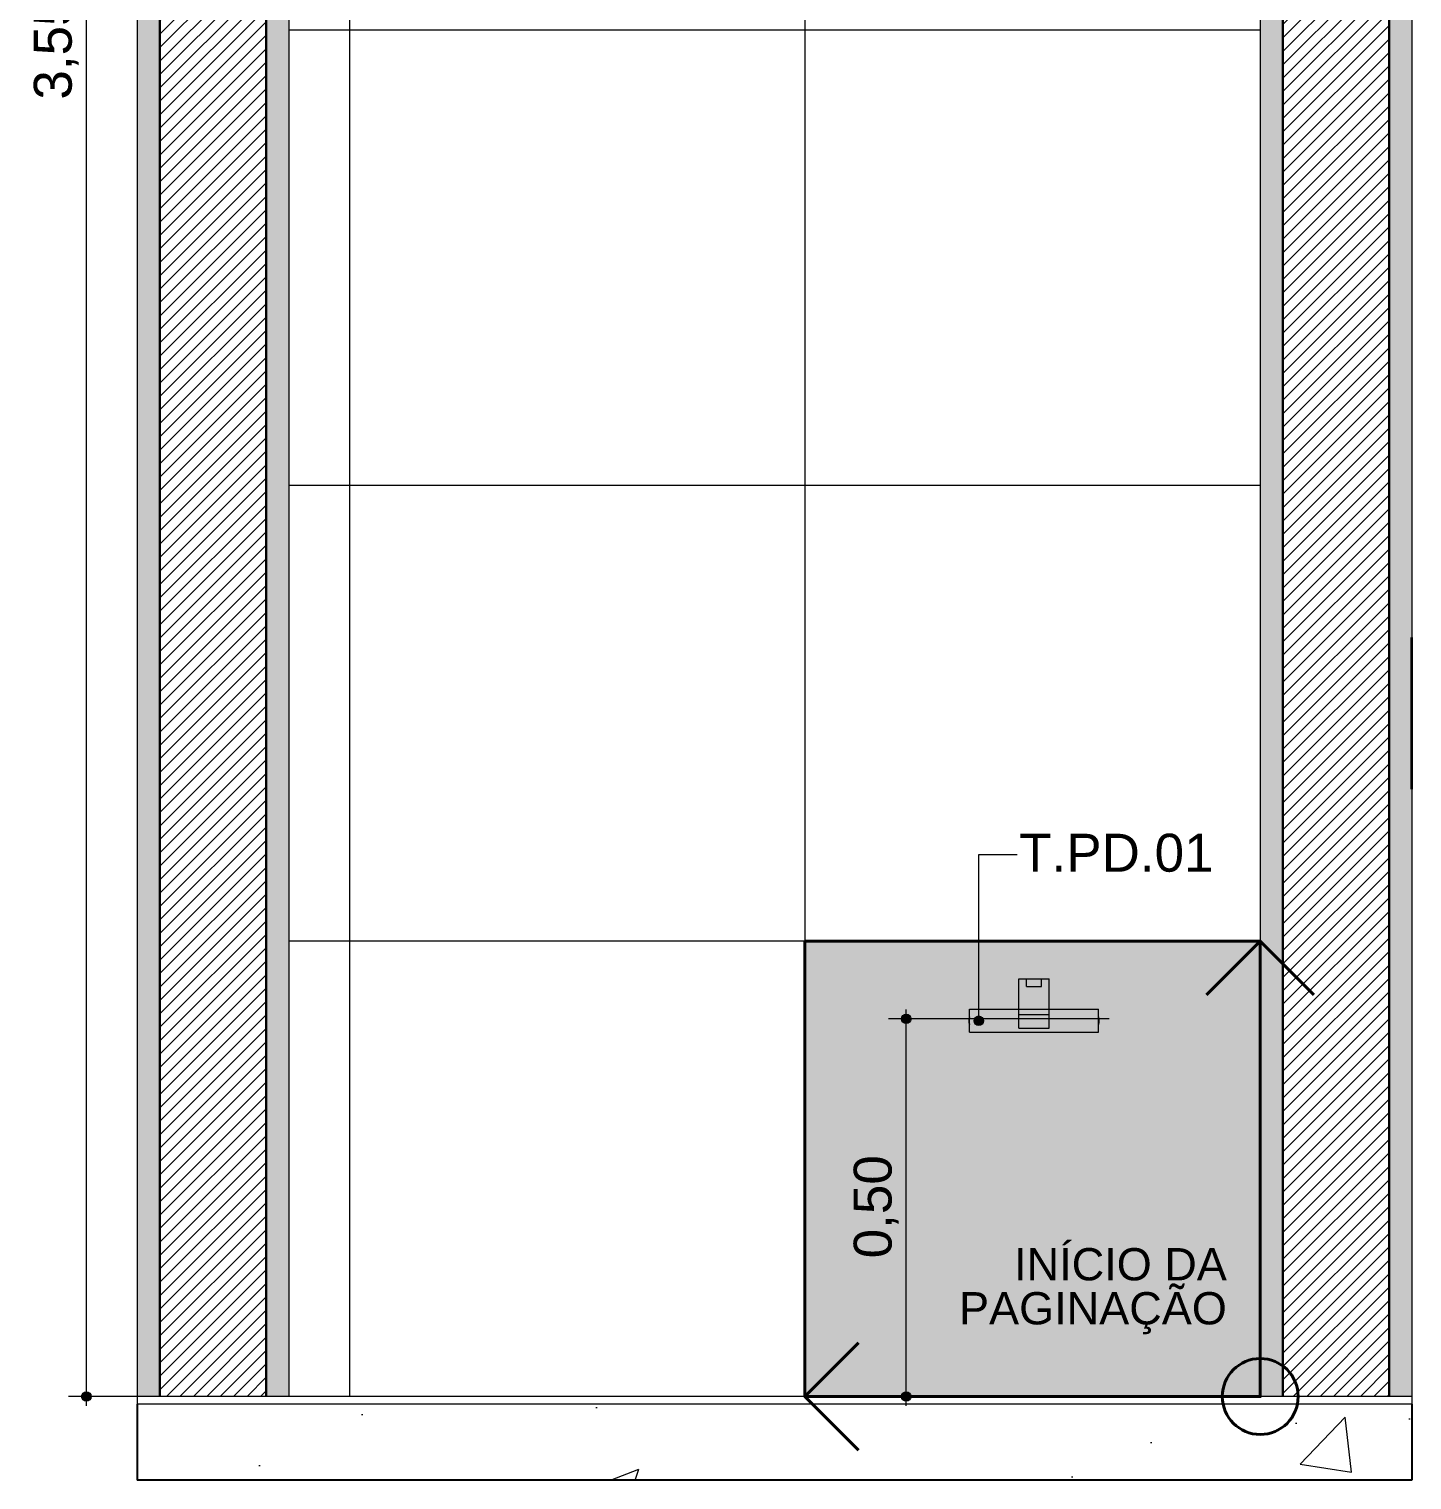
# Model space of a CAD drawing. Header units: metres. Extents: x -1.4 to 64, y -2.2 to 1.7.
# Drawn here: x 37.717 to 39.539, y -2.152 to -0.241 of the extents above; entities that cross this region are included whole.
import ezdxf

# ---------------------------------------------------------------- set-up
doc = ezdxf.new("R2010")
doc.units = ezdxf.units.M
doc.header["$MEASUREMENT"] = 0
for name, color, linetype, lineweight, true_color in [('0_Caneta_No__25', 7, 'Continuous', 13, 0x982312), ('LAJES.EST_Caneta_No__254', 7, 'Continuous', 0, 0xd1c9ad), ('LAJES.EST_Caneta_No__97', 7, 'Continuous', 13, 0x6b6b6b), ('LOUCAS-METAIS.ARQ_Caneta_No__13', 7, 'Continuous', 0, 0xaaaaaa), ('NOTAS-EXECUTIVO.ARQ_Caneta_No__12', 7, 'Continuous', 0, 0x030303), ('NOTAS-EXECUTIVO.ARQ_Caneta_No__24', 7, 'Continuous', 40, 0x851f10), ('PAREDE CONSTRUIR_Caneta_No__97', 7, 'Continuous', 13, 0x6b6b6b)]:
    doc.layers.add(name, color=color, linetype=linetype, lineweight=lineweight, true_color=true_color)
for name, color, linetype, lineweight in [('LAJES.EST_Caneta_No__4', 7, 'Continuous', 25), ('LAJES.EST_Caneta_No__7', 7, 'Continuous', 13), ('LOUCAS-METAIS.ARQ_Caneta_No__2', 7, 'Continuous', 35), ('NOTAS-EXECUTIVO.ARQ_Caneta_No__1', 7, 'Continuous', 40), ('NOTAS-LAYOUT.EXEC_Caneta_No__241', 7, 'Continuous', 13), ('NOTAS-LAYOUT.EXEC_Caneta_No__5', 7, 'Continuous', 20), ('PAREDE CONSTRUIR_Caneta_No__241', 7, 'Continuous', 13), ('PAREDE CONSTRUIR_Caneta_No__3', 7, 'Continuous', 30)]:
    doc.layers.add(name, color=color, linetype=linetype, lineweight=lineweight)
doc.layers.add('NOTAS-LAYOUT.EXEC', color=7, linetype='Continuous')
doc.layers.add('PAREDE CONSTRUIR', color=7, linetype='Continuous')
doc.styles.add('GENERATED_STYLE_1', font='arial.ttf')
doc.dimstyles.new('GENERATED_STYLE__1', dxfattribs={"dimtxt": 0.05, "dimasz": 0.02375, "dimexe": 0.18, "dimexo": 0.267183, "dimgap": 0, "dimtad": 1, "dimzin": 0, "dimdsep": 46, "dimtxsty": 'GENERATED_STYLE_1', "dimblk": 'ARROWHEAD_11', "dimblk1": 'ARROWHEAD_11', "dimblk2": 'ARROWHEAD_11', "dimcen": 0.09, "dimclrd": 256, "dimclre": 256, "dimclrt": 256, "dimadec": 0, "dimazin": 0, "dimtfac": 1, "dimtdec": 4, "dimtmove": 0, "dimatfit": 3, "dimfxl": 0, "dimtolj": 1, "dimtzin": 0, "dimarcsym": 0})
pattern_1 = [(45, (-6.154633, -2.041855), (-0.0088388348, 0.0088388348), [])]

# ---------------------------------------------------------------- blocks, each defined once
blk = doc.blocks.new('*D113', base_point=(-6.1546, -2.0419))
at = {"layer": '0_Caneta_No__25', "linetype": 'Continuous', "lineweight": 13, "true_color": 0x982312}
for points in [[(37.7861, 1.5081), (37.7866, 1.5058), (37.788, 1.5037), (37.79, 1.5024), (37.7924, 1.5019), (37.7948, 1.5024), (37.7968, 1.5037), (37.7982, 1.5058), (37.7986, 1.5081), (37.7982, 1.5105), (37.7968, 1.5126), (37.7948, 1.5139), (37.7924, 1.5144), (37.79, 1.5139), (37.788, 1.5126), (37.7866, 1.5105)], [(37.7861, -2.0419), (37.7866, -2.0442), (37.788, -2.0463), (37.79, -2.0476), (37.7924, -2.0481), (37.7948, -2.0476), (37.7968, -2.0463), (37.7982, -2.0442), (37.7986, -2.0419), (37.7982, -2.0395), (37.7968, -2.0374), (37.7948, -2.0361), (37.7924, -2.0356), (37.79, -2.0361), (37.788, -2.0374), (37.7866, -2.0395)]]:
    blk.add_hatch(color=24, dxfattribs=at).paths.add_polyline_path(points)
at = {"layer": '0_Caneta_No__25', "color": 24, "linetype": 'Continuous', "lineweight": 13, "true_color": 0x982312}
for p, q in [((37.7861, 1.5081), (37.769, 1.5081)), ((37.7924, -2.0356), (37.7924, 1.5019)), ((38.0596, 1.5081), (37.7986, 1.5081)), ((37.7861, -2.0419), (37.769, -2.0419)), ((38.0596, -2.0419), (37.7986, -2.0419)), ((37.7924, -2.0544), (37.7924, -2.0481))]:
    blk.add_line(p, q, dxfattribs=at)
for centre in [(37.7924, 1.5081), (37.7924, -2.0419)]:
    blk.add_circle(centre, 0.00625, dxfattribs=at)
at = {"layer": '0_Caneta_No__25', "color": 24, "lineweight": 13, "true_color": 0x982312, "insert": (37.7824, -0.3336), "char_height": 0.05, "attachment_point": 7, "rotation": 90, "style": 'GENERATED_STYLE_1'}
blk.add_mtext('\\A1;{\\pql;\\fArial|b0|i0|c0|p0;\\W1.000000;3,55}', dxfattribs=at)
blk = doc.blocks.new('ARROWHEAD_11')
at = {"color": 0, "linetype": 'Continuous', "lineweight": 0}
blk.add_line((0, 0), (-1, 0), dxfattribs=at)
at = {"color": 0, "linetype": 'Continuous', "lineweight": 0, "const_width": 0.25, "flags": 128}
blk.add_lwpolyline([(-0.125, 0, 1), (0.125, 0, 1)], format="xyb", close=True, dxfattribs=at)
blk = doc.blocks.new('*D115', base_point=(-6.1546, -2.0419))
at = {"layer": '0_Caneta_No__25', "linetype": 'Continuous', "lineweight": 13, "true_color": 0x982312}
for points in [[(38.8667, -1.5445), (38.8672, -1.5469), (38.8685, -1.5489), (38.8705, -1.5503), (38.8729, -1.5507), (38.8753, -1.5503), (38.8773, -1.5489), (38.8787, -1.5469), (38.8792, -1.5445), (38.8787, -1.5421), (38.8773, -1.5401), (38.8753, -1.5387), (38.8729, -1.5382), (38.8705, -1.5387), (38.8685, -1.5401), (38.8672, -1.5421)], [(38.8667, -2.0419), (38.8672, -2.0442), (38.8685, -2.0463), (38.8705, -2.0476), (38.8729, -2.0481), (38.8753, -2.0476), (38.8773, -2.0463), (38.8787, -2.0442), (38.8792, -2.0419), (38.8787, -2.0395), (38.8773, -2.0374), (38.8753, -2.0361), (38.8729, -2.0356), (38.8705, -2.0361), (38.8685, -2.0374), (38.8672, -2.0395)]]:
    blk.add_hatch(color=24, dxfattribs=at).paths.add_polyline_path(points)
at = {"layer": '0_Caneta_No__25', "color": 24, "linetype": 'Continuous', "lineweight": 13, "true_color": 0x982312}
for p, q in [((38.8667, -1.5445), (38.8495, -1.5445)), ((38.8729, -1.5382), (38.8729, -1.532)), ((39.1401, -1.5445), (38.8792, -1.5445)), ((38.8729, -2.0356), (38.8729, -1.5507)), ((38.8667, -2.0419), (38.8495, -2.0419)), ((39.1401, -2.0419), (38.8792, -2.0419)), ((38.8729, -2.0544), (38.8729, -2.0481))]:
    blk.add_line(p, q, dxfattribs=at)
for centre in [(38.8729, -1.5445), (38.8729, -2.0419)]:
    blk.add_circle(centre, 0.00625, dxfattribs=at)
at = {"layer": '0_Caneta_No__25', "color": 24, "lineweight": 13, "true_color": 0x982312, "insert": (38.8629, -1.8599), "char_height": 0.05, "attachment_point": 7, "rotation": 90, "style": 'GENERATED_STYLE_1'}
blk.add_mtext('\\A1;{\\pql;\\fArial|b0|i0|c0|p0;\\W1.000000;0,50}', dxfattribs=at)
blk = doc.blocks.new('Label_11_12', base_point=(38.9685, -1.5469))
at = {"layer": 'NOTAS-LAYOUT.EXEC', "linetype": 'Continuous', "lineweight": 0, "true_color": 0x000000}
blk.add_hatch(color=18, dxfattribs=at).paths.add_polyline_path([(38.9623, -1.5469), (38.9628, -1.5492), (38.9641, -1.5513), (38.9661, -1.5526), (38.9685, -1.5531), (38.9709, -1.5526), (38.973, -1.5513), (38.9743, -1.5492), (38.9748, -1.5469), (38.9743, -1.5445), (38.973, -1.5424), (38.9709, -1.5411), (38.9685, -1.5406), (38.9661, -1.5411), (38.9641, -1.5424), (38.9628, -1.5445)])
at = {"layer": 'NOTAS-LAYOUT.EXEC_Caneta_No__241', "color": 7, "linetype": 'Continuous', "lineweight": 13}
for p, q in [((38.9685, -1.5406), (38.9685, -1.3279)), ((38.9685, -1.3279), (39.0192, -1.3279))]:
    blk.add_line(p, q, dxfattribs=at)
at = {"layer": 'NOTAS-LAYOUT.EXEC_Caneta_No__5', "color": 7, "linetype": 'Continuous', "lineweight": 20}
blk.add_circle((38.9685, -1.5469), 0.00625, dxfattribs=at)
at = {"layer": 'NOTAS-LAYOUT.EXEC_Caneta_No__241', "color": 7, "lineweight": 13, "insert": (39.0217, -1.3006), "char_height": 0.05, "attachment_point": 1, "style": 'GENERATED_STYLE_1'}
blk.add_mtext('\\A1;{\\pql;\\pt0,241;\\fArial|b0|i0|c0|p0;\\W1.000000;T.PD.01\\fArial|b0|i0|c0|p0;\\W1.000000;\\A1{\\H.66x;\\S^  ;}\\fArial|b0|i0|c0|p0;\\W1.000000;\\fArial|b0|i0|c0|p0;\\W1.000000;\\A1{\\H.66x;\\S^  ;}\\fArial|b0|i0|c0|p0;\\W1.000000;\\fArial|b0|i0|c0|p0;\\W1.000000;\\fArial|b0|i0|c0|p0;\\W1.000000;\\fArial|b0|i0|c0|p0;\\W1.000000;\\fArial|b0|i0|c0|p0;\\W1.000000;\\fArial|b0|i0|c0|p0;\\W1.000000;\\fArial|b0|i0|c0|p0;\\W1.000000;\\A1{\\H.66x;\\S^  ;}\\fArial|b0|i0|c0|p0;\\W1.000000;\\fArial|b0|i0|c0|p0;\\W1.000000;\\A1{\\H.66x;\\S^  ;}\\fArial|b0|i0|c0|p0;\\W1.000000;\\fArial|b0|i0|c0|p0;\\W1.000000;\\fArial|b0|i0|c0|p0;\\W1.000000;\\fArial|b0|i0|c0|p0;\\W1.000000;\\fArial|b0|i0|c0|p0;\\W1.000000;\\fArial|b0|i0|c0|p0;\\W1.000000;\\fArial|b0|i0|c0|p0;\\W1.000000;\\A1{\\H.66x;\\S^  ;}\\fArial|b0|i0|c0|p0;\\W1.000000;\\fArial|b0|i0|c0|p0;\\W1.000000;\\A1{\\H.66x;\\S^  ;}\\fArial|b0|i0|c0|p0;\\W1.000000;\\fArial|b0|i0|c0|p0;\\W1.000000;\\fArial|b0|i0|c0|p0;\\W1.000000;\\fArial|b0|i0|c0|p0;\\W1.000000;\\fArial|b0|i0|c0|p0;\\W1.000000;\\fArial|b0|i0|c0|p0;\\W1.000000;\\fArial|b0|i0|c0|p0;\\W1.000000;\\A1{\\H.66x;\\S^  ;}\\fArial|b0|i0|c0|p0;\\W1.000000;\\fArial|b0|i0|c0|p0;\\W1.000000;\\A1{\\H.66x;\\S^  ;}\\fArial|b0|i0|c0|p0;\\W1.000000;\\fArial|b0|i0|c0|p0;\\W1.000000;\\fArial|b0|i0|c0|p0;\\W1.000000;\\fArial|b0|i0|c0|p0;\\W1.000000;\\fArial|b0|i0|c0|p0;\\W1.000000;\\fArial|b0|i0|c0|p0;\\W1.000000;\\fArial|b0|i0|c0|p0;\\W1.000000;\\A1{\\H.66x;\\S^  ;}\\fArial|b0|i0|c0|p0;\\W1.000000;\\fArial|b0|i0|c0|p0;\\W1.000000;\\A1{\\H.66x;\\S^  ;}\\fArial|b0|i0|c0|p0;\\W1.000000;\\fArial|b0|i0|c0|p0;\\W1.000000;\\fArial|b0|i0|c0|p0;\\W1.000000;\\fArial|b0|i0|c0|p0;\\W1.000000;\\fArial|b0|i0|c0|p0;\\W1.000000;\\fArial|b0|i0|c0|p0;\\W1.000000;\\fArial|b0|i0|c0|p0;\\W1.000000;\\A1{\\H.66x;\\S^  ;}\\fArial|b0|i0|c0|p0;\\W1.000000;}', dxfattribs=at)
blk = doc.blocks.new('símbolo_paginação de piso(1)(1)[9]_12', base_point=(39.3394, -2.0419))
at = {"layer": 'NOTAS-EXECUTIVO.ARQ_Caneta_No__24', "linetype": 'Continuous', "lineweight": 0, "true_color": 0x210704}
blk.add_hatch(color=18, dxfattribs=at).paths.add_polyline_path([(38.7394, -1.4419), (38.7394, -2.0419), (39.3394, -2.0419), (39.3394, -1.4419)])
at = {"layer": 'NOTAS-EXECUTIVO.ARQ_Caneta_No__1', "color": 7, "linetype": 'Continuous', "lineweight": 40}
for p, q in [((39.3394, -1.4419), (39.2687, -1.5126)), ((39.3394, -2.0419), (39.3394, -1.4419)), ((39.3394, -1.4419), (39.4101, -1.5126)), ((38.7394, -2.0419), (38.8101, -1.9711)), ((39.3394, -2.0419), (38.7394, -2.0419)), ((38.7394, -2.0419), (38.8101, -2.1126))]:
    blk.add_line(p, q, dxfattribs=at)
at = {"layer": 'NOTAS-EXECUTIVO.ARQ_Caneta_No__1', "color": 7, "linetype": 'Continuous', "lineweight": 40, "flags": 128}
blk.add_lwpolyline([(38.7394, -1.4419), (38.7394, -2.0419), (39.3394, -2.0419), (39.3394, -1.4419)], close=True, dxfattribs=at)
at = {"layer": 'NOTAS-EXECUTIVO.ARQ_Caneta_No__1', "color": 7, "linetype": 'Continuous', "lineweight": 40}
blk.add_circle((39.3394, -2.0419), 0.05, dxfattribs=at)

msp = doc.modelspace()

# ---------------------------------------------------------------- hatches: boundary and pattern name
at = {"layer": 'LAJES.EST_Caneta_No__254', "linetype": 'Continuous', "lineweight": 0, "true_color": 0xd1c9ad}
h = msp.add_hatch(dxfattribs=at)
h.set_pattern_fill('Haie_OD_000c', color=9, style=0, pattern_type=2)
h.set_pattern_definition([(45, (-6.15463, -1.54186), (-0.159099, 0.159099), [0, -0.15, 0, -0.225]), (110, (-5.65463, -1.54186), (0.2114308, 0.0769545), [0, -0.11, 0, -0.19])])
h.paths.add_polyline_path([(37.8594, -2.0419), (37.8594, -2.0519), (39.5394, -2.0519), (39.5394, -2.0419)])
at = {"layer": 'LAJES.EST_Caneta_No__97', "linetype": 'Continuous', "lineweight": 13, "true_color": 0x6b6b6b}
h = msp.add_hatch(dxfattribs=at)
h.set_pattern_fill('AR_CONC_000c', color=251, style=0, pattern_type=2)
h.set_pattern_definition([(50, (-6.15463, -2.04186), (-0.546554, 0.0478173), [0.05715, -0.62865]), (355, (-6.15463, -2.04186), (-0.10573, 0.5731705), [0.04572, -0.502922]), (100.4514, (-6.1091, -2.04584), (0.440824, 0.525353), [0.04857, -0.534271]), (46.1842, (-6.1546, -1.88946), (-0.813237, 0.126127), [0.085725, -0.942975]), (96.6356, (-6.0869, -1.9), (0.712212, 0.742278), [0.072855, -0.801407]), (351.1842, (-6.1546, -1.88946), (0.712212, 0.742278), [0.06858, -0.754379]), (21, (-6.07843, -1.92756), (-0.454843, 0.3067956), [0.05715, -0.62865]), (326, (-6.07843, -1.92756), (0.185406, 0.552564), [0.04572, -0.50292]), (71.4514, (-6.04053, -1.9531), (0.640249, 0.245768), [0.04857, -0.53427]), (37.5, (-6.15463, -2.04186), (0.0092658, 0.2536651), [0, -0.496824, 0, -0.51054, 0, -0.504825]), (7.5, (-6.15463, -2.04186), (0.200459, 0.3005417), [0, -0.291084, 0, -0.485394, 0, -0.192405]), (327.5, (-6.32456, -2.04186), (-0.4067718, 0.0171862), [0, -0.1905, 0, -0.59436, 0, -0.78867]), (317.5, (-6.40076, -2.04186), (0.4443875, 0.0762795), [0, -0.24765, 0, -0.394716, 0, -0.56007])])
h.paths.add_polyline_path([(37.8594, -2.0519), (37.8594, -2.1519), (39.5394, -2.1519), (39.5394, -2.0519)])
at = {"layer": 'PAREDE CONSTRUIR', "linetype": 'Continuous', "lineweight": 0, "true_color": 0xffffff}
for points in [[(39.3394, 1.5081), (39.3394, -2.0419), (39.3694, -2.0419), (39.3694, 1.5081)], [(39.5394, 1.5081), (39.5094, 1.5081), (39.5094, -2.0419), (39.5394, -2.0419)], [(37.8594, 1.2081), (37.8594, -2.0419), (37.8894, -2.0419), (37.8894, 1.2081)], [(38.0294, -2.0419), (38.0594, -2.0419), (38.0594, 1.2081), (38.0294, 1.2081)]]:
    msp.add_hatch(color=7, dxfattribs=at).paths.add_polyline_path(points)
at = {"layer": 'PAREDE CONSTRUIR', "linetype": 'Continuous', "lineweight": 0, "true_color": 0x000000}
h = msp.add_hatch(dxfattribs=at)
h.set_pattern_fill('common_brick_000c', color=18, style=0, pattern_type=2)
h.set_pattern_definition(pattern_1)
h.paths.add_polyline_path([(39.3694, -2.0419), (39.5094, -2.0419), (39.5094, 1.5081), (39.3694, 1.5081)])
h = msp.add_hatch(dxfattribs=at)
h.set_pattern_fill('common_brick_000c', color=18, style=0, pattern_type=2)
h.set_pattern_definition(pattern_1)
h.paths.add_polyline_path([(37.8894, 1.2081), (37.8894, -2.0419), (38.0294, -2.0419), (38.0294, 1.2081)])
at = {"layer": 'PAREDE CONSTRUIR_Caneta_No__97', "linetype": 'Continuous', "lineweight": 13, "true_color": 0x6b6b6b}
h = msp.add_hatch(dxfattribs=at)
h.set_pattern_fill('Ceramica_60_x_60_000c', color=251, style=0, pattern_type=2)
h.set_pattern_definition([(0, (39.3394, -2.04186), (0, 0.6), []), (90, (39.3394, -2.04186), (-0.6, 0), [])])
h.paths.add_polyline_path([(39.3394, 1.5081), (38.0594, 1.5081), (38.0594, -2.0419), (39.3394, -2.0419)])
h.paths.add_polyline_path([(39.1263, -1.5619), (38.9563, -1.5619), (38.9563, -1.5319), (39.0213, -1.5319), (39.0213, -1.4919), (39.0613, -1.4919), (39.0613, -1.5319), (39.1263, -1.5319)], flags=0)

# ---------------------------------------------------------------- linework, layer by layer
at = {"layer": 'LAJES.EST_Caneta_No__4', "color": 7, "linetype": 'Continuous', "lineweight": 25}
for p, q in [((37.8594, -2.0519), (37.8594, -2.0569)), ((37.8594, -2.0569), (37.8594, -2.1519)), ((39.5394, -2.0519), (39.5394, -2.1519)), ((39.5394, -2.1519), (37.8594, -2.1519))]:
    msp.add_line(p, q, dxfattribs=at)
at = {"layer": 'LAJES.EST_Caneta_No__7', "color": 7, "linetype": 'Continuous', "lineweight": 13}
for p, q in [((37.8594, -2.0419), (37.8594, -2.0519)), ((39.3394, -2.0419), (38.0594, -2.0419)), ((39.5394, -2.0419), (39.5394, -2.0519)), ((39.5394, -2.0519), (37.8594, -2.0519))]:
    msp.add_line(p, q, dxfattribs=at)
at = {"layer": 'LAJES.EST_Caneta_No__7', "color": 7, "linetype": 'Continuous', "lineweight": 13, "flags": 128}
for points in [[(38.0594, -2.0419), (38.0294, -2.0419), (37.8894, -2.0419), (37.8594, -2.0419)], [(39.5394, -2.0419), (39.5094, -2.0419), (39.3694, -2.0419), (39.3394, -2.0419)]]:
    msp.add_lwpolyline(points, dxfattribs=at)
at = {"layer": 'LOUCAS-METAIS.ARQ_Caneta_No__13', "color": 253, "linetype": 'Continuous', "lineweight": 0, "true_color": 0xaaaaaa}
for p, q in [((39.0213, -1.5319), (39.0213, -1.4919)), ((39.0213, -1.4919), (39.0313, -1.4919)), ((39.0313, -1.5019), (39.0313, -1.4919)), ((39.0313, -1.4919), (39.0513, -1.4919)), ((39.0313, -1.5019), (39.0513, -1.5019)), ((39.0513, -1.4919), (39.0613, -1.4919)), ((39.0513, -1.5019), (39.0513, -1.4919)), ((39.0613, -1.5319), (39.0613, -1.4919)), ((38.9555, -1.5445), (38.9553, -1.5469)), ((38.9553, -1.5469), (38.9555, -1.5492)), ((38.9561, -1.5422), (38.9555, -1.5445)), ((38.9563, -1.5418), (38.9561, -1.5422)), ((38.9563, -1.5619), (38.9563, -1.5319)), ((38.9563, -1.5319), (39.0213, -1.5319)), ((39.0213, -1.5385), (39.0213, -1.5319)), ((39.0213, -1.5319), (39.0613, -1.5319)), ((39.0213, -1.5569), (39.0213, -1.5385)), ((39.0213, -1.5385), (39.0613, -1.5385)), ((39.0613, -1.5319), (39.1263, -1.5319)), ((39.0613, -1.5385), (39.0613, -1.5319)), ((39.0613, -1.5569), (39.0613, -1.5385)), ((39.1263, -1.5619), (39.1263, -1.5319)), ((39.1265, -1.5422), (39.1263, -1.5418)), ((39.1271, -1.5445), (39.1265, -1.5422)), ((39.1273, -1.5469), (39.1271, -1.5445)), ((39.1271, -1.5492), (39.1273, -1.5469)), ((38.9555, -1.5492), (38.9561, -1.5515)), ((38.9561, -1.5515), (38.9563, -1.5519)), ((38.9563, -1.5619), (39.1263, -1.5619)), ((39.0213, -1.5569), (39.0613, -1.5569)), ((39.1263, -1.5519), (39.1265, -1.5515)), ((39.1265, -1.5515), (39.1271, -1.5492))]:
    msp.add_line(p, q, dxfattribs=at)
at = {"layer": 'LOUCAS-METAIS.ARQ_Caneta_No__2', "color": 7, "linetype": 'Continuous', "lineweight": 35}
msp.add_line((39.5394, -1.2419), (39.5394, -1.0419), dxfattribs=at)
at = {"layer": 'PAREDE CONSTRUIR_Caneta_No__241', "color": 7, "linetype": 'Continuous', "lineweight": 13}
for p, q in [((39.3394, 1.5081), (39.3394, -2.0419)), ((37.8594, 1.2081), (37.8594, -2.0419)), ((38.0594, 1.2081), (38.0594, -2.0419)), ((39.5394, 1.1081), (39.5394, -1.0419)), ((39.5394, -1.2419), (39.5394, -2.0419))]:
    msp.add_line(p, q, dxfattribs=at)
at = {"layer": 'PAREDE CONSTRUIR_Caneta_No__3', "color": 7, "linetype": 'Continuous', "lineweight": 30}
for p, q in [((39.3694, 1.5081), (39.3694, -2.0419)), ((39.5094, 1.5081), (39.5094, -2.0419)), ((37.8894, 1.2081), (37.8894, -2.0419)), ((38.0294, 1.2081), (38.0294, -2.0419))]:
    msp.add_line(p, q, dxfattribs=at)

# ---------------------------------------------------------------- block references
at = {"layer": 'NOTAS-EXECUTIVO.ARQ_Caneta_No__1', "color": 7, "linetype": 'Continuous', "lineweight": 40}
msp.add_blockref('símbolo_paginação de piso(1)(1)[9]_12', (39.3394, -2.0419), dxfattribs=at)
at = {"layer": 'NOTAS-LAYOUT.EXEC', "color": 7, "linetype": 'Continuous', "lineweight": 13}
msp.add_blockref('Label_11_12', (38.9685, -1.5469), dxfattribs=at)

# ---------------------------------------------------------------- texts
at = {"layer": 'NOTAS-EXECUTIVO.ARQ_Caneta_No__12', "color": 18, "linetype": 'Continuous', "lineweight": 0, "true_color": 0x030303, "insert": (39.2954, -1.8464), "char_height": 0.0425, "attachment_point": 3, "line_spacing_factor": 0.81868, "style": 'GENERATED_STYLE_1'}
msp.add_mtext('\\A1;{\\pqr;\\fArial|b0|i0|c0|p0;\\W1.000000;INÍCIO DA\\P\\pqr;\\fArial|b0|i0|c0|p0;\\W1.000000;PAGINAÇÃO}', dxfattribs=at)

# ---------------------------------------------------------------- dimensions: what is measured, and where the dimension line sits
at = {"color": 24, "linetype": 'Continuous', "lineweight": 13, "true_color": 0x982312}
for base, p1, p2, picture, middle in [((37.7924, 1.5081), (38.0594, -2.0419), (38.7994, 1.5081), '*D113', (37.7574, -0.2689)), ((38.8729, -1.5445), (39.3394, -2.0419), (39.0367, -1.5445), '*D115', (38.8379, -1.7952))]:
    dim = msp.add_linear_dim(base=base, p1=p1, p2=p2, angle=90, dimstyle='GENERATED_STYLE__1', dxfattribs=at)
    dim.commit()
    dim.dimension.update_dxf_attribs({"geometry": picture, "text_midpoint": middle, "dimtype": 160, "text_rotation": 90})

doc.saveas('drawing.dxf')
